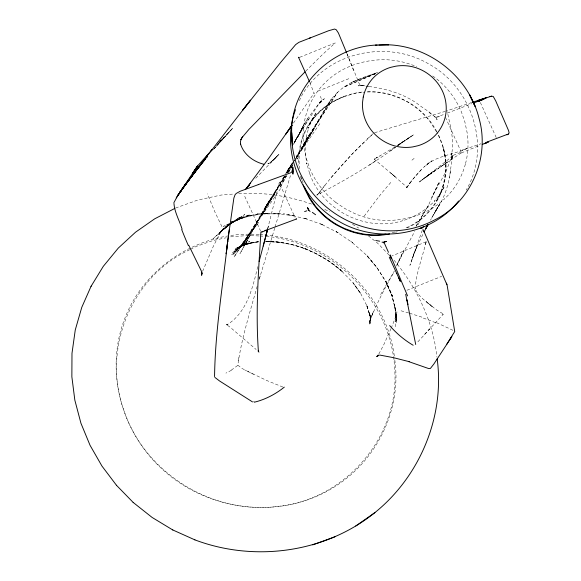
<?xml version="1.0" encoding="UTF-8"?>
<svg xmlns="http://www.w3.org/2000/svg" width="581" height="581" viewBox="0 0 581 581"><rect width="100%" height="100%" fill="white"/><g stroke="black" fill="none" stroke-linecap="round" stroke-linejoin="round"><path stroke-width="0.44" stroke-dasharray="2.9 2.18" d="M395.632 326.733L396.14 312.789L395.828 321.816L396.925 311.844L395.944 316.689L396.387 315.171L391.376 327.807M451.662 159.79L451.43 154.866M451.873 159.949L451.597 153.173L452.221 157.64L449.418 177.844M257.18 286.28C249.953 312.309 241.522 338.44 237.825 365.159L241.79 368.332L254.543 374.825M452.476 155.091L452.185 157.858L453.057 155.781L419.366 181.998L430.615 173.363M450.645 170.356C449.106 181.577 446.215 192.718 440.703 202.682L435.881 210.547M238.726 357.722L237.861 361.956L237.949 361.535M395.944 316.689L396.503 314.03M267.681 228.769L279.388 182.1L280.761 186.181L295.046 217.352M267.63 229.037L268.262 226.597L267.594 229.175M257.739 266.657C252.699 287.813 246.787 312.97 226.75 324.917L227.302 324.801L226.234 324.474L229.945 327.052L256.119 349.471M425.394 244.557L426.367 241.18L425.895 242.655M426.055 242.095C422.322 257.594 416.257 272.736 415.103 288.735L415.03 288.176C417.812 296.637 426.665 301.466 432.939 307.233L426.084 301.633L436.491 309.869L443.877 314.314L442.671 314.59L443.238 314.292L416.904 342.906M259.162 279.417L274.798 227.919M259.387 278.662L260.346 275.423M275.053 227.062L290.747 174.627M422.278 230.207L409.903 265.35L417.383 245.175L412.212 258.385L414.173 252.735M202.602 271.334L213.256 246.438L221.085 231.129L218.289 235.45L223.06 229.037L218.688 234.245L223.939 228.703L212.936 238.864L228.536 225.108M313.42 118.568A73.068 69.88 29.3 0 1 334.823 100.789L343.756 96.758C329.202 102.321 316.5 112.554 308.475 125.961L316.398 112.264L311.895 119.991L308.489 128.27L308.816 127.174L306.187 137.167L306.47 136.085L305.352 145.294L305.49 154.669L306.921 164.082L306.695 163.167L309.579 173.334L309.324 172.506C321.663 210.09 365.761 232.712 403.439 220.489L403.134 220.569C415.132 216.778 426.156 210.082 434.719 200.83L434.363 201.215L440.02 193.989L444.523 186.261L436.571 200.554C445.939 184.576 448.038 164.888 442.954 147.146L444.995 156.449M415.095 250.832L423.6 232.792M391.057 328.541L383.721 344.845L378.529 354.548M299.23 134.175L303.267 125.757L298.162 136.426L303.267 125.757L308.097 117.892L320.32 101.74M380.642 294.582L394.405 270.928M396.641 266.018L403.708 250.469L396.794 265.081L414.74 231.274M416.076 226.176L428.444 205.282L439.134 181.947L431.777 197.431C439.251 182.419 450.021 168.323 452.091 151.213C454.073 137.813 449.752 124.777 447.399 111.748M298.888 134.915L302.991 126.317M299.309 100.687L302.026 95.146C326.529 51.912 387.607 39.065 429.352 64.324C472.113 87.76 491.555 147.066 466.325 189.864L466.144 190.14M417.957 224.825L423.999 212.719L428.444 205.282M421.247 169.768L412.633 179.478L406.722 187.794L406.402 186.595L406.896 187.576L406.722 187.213M297.857 136.157L294.095 143.463L302.621 127.057M286.52 175.723L280.02 187.619L286.549 175.832M288.692 171.758L292.592 164.619M296.492 157.48L309.165 134.974L337.321 92.597C347.881 82.204 362.224 77.6 375.965 73.133M293.136 144.654L298.046 135.743L293.55 143.914M288.721 171.903L292.635 164.83M296.114 158.548L309.165 134.974L296.274 156.725M431.763 217.933L437.754 207.177L430.492 220.184M283.818 176.798L261.319 216.364L284.617 176.58M285.583 173.697L292.73 162.281M308.838 125.322L311.895 119.991M433.542 214.796L440.238 203.365L435.699 210.852M286.905 172.68L291.931 164.096L286.905 171.366L292.563 163.174M416.061 226.198L423.999 212.719M284.763 176.152L282.918 179.253L284.806 176.21M286.6 173.044L292.584 162.941M393.293 273.382C384.172 288.989 376.023 305.272 369.284 322.056L373.46 311.438L370.133 320.196L369.276 324.946L370.598 314.975L370.729 323.435L369.698 314.081L369.944 315.643L366.604 304.931L370.395 316.943L366.604 304.931M302.069 129.41L294.117 142.367L308.881 118.807M303.493 125.358L308.097 117.892M284.32 176.435L264.82 208.063L239.946 253.73L269.446 200.336L285.932 175.585M286.702 172.579L291.931 164.096M286.694 173.16L293.783 161.729M294.255 160.966L295.671 158.678M296.143 157.916L314.575 128.19L296.128 156.972M299.992 132.809L320.697 101.079L319.688 102.663M258.167 242.03L247.811 243.642L253.134 242.597L240.97 245.843L258.465 241.282L246.635 244.136L241.297 246.075L252.321 242.168L235.341 248.472L247.295 243.41L237.019 248.334L249.736 241.238L233.969 250.687L247.259 242.066L232.277 252.895L239.081 247.956L247.346 240.687L231.79 254.848L239.997 247.048L250.832 234.913L233.598 254.318L244.165 241.565L258.567 222.552L238.493 249.06L252.35 229.328L233.903 257.252L275.089 193.299L242.96 245.059L269.446 200.336L264.82 208.063L286.07 175.665M364.105 216.263L379.146 196.327M407.274 186.719L406.831 187.402L410.346 182.398L408.109 185.477M288.045 172.651L292.984 165.12M287.936 172.586L292.933 165.084M292.947 162.629L294.625 160.189M295.141 159.448L320.865 122.184M293.485 123.056L314.212 92.967L314.103 93.352L309.818 82.4M247.121 236.874L281.64 187.067M318.766 193.342C332.557 174.896 348.019 157.727 364.534 141.684M320.639 101.472L322.281 99.504M409.99 182.892C416.461 174.837 423.084 166.427 431.915 160.843L424.217 166.841M325.084 185.012L317.241 195.1M237.745 365.434L231.223 370.177M331.076 177.633L352.442 153.667L373.292 133.536M319.376 103.287L324.394 98.741L321.685 100.295M213.554 149.295L214.709 147.937L213.561 149.281M426.185 241.732L391.957 255.93M429.003 329.463L429.453 328.94L424.464 334.489M213.648 149.273L233.184 127.646L214.316 148.467M214.897 147.806L231.826 129.164L217.708 143.834M319.71 103.295L323.356 100.019M255.756 178.265L279.577 153.667L272.271 161.082M217.112 144.444L222.479 138.874M219.465 142.004L223.656 137.704M318.265 193.843L316.776 195.093C344.322 180.814 371.15 165.069 396.242 146.753M305.7 71.18L322.288 54.737L335.201 42.958L299.28 57.475M276.658 156.71L271.044 162.143L276.658 156.71L270.579 162.259L267.957 163.9L268.553 163.624L266.047 164.329M411.929 160.182L414.151 158.402M367.141 139.004L372.958 133.804M269.606 163.116L273.702 159.608M230.359 223.656L219.095 233.322L230.388 223.903M426.955 164.379C438.495 155.672 453.746 154.299 466.775 148.591L462.106 150.203L480.857 143.79M230.504 223.917L219.981 232.015L230.316 223.975M231.209 223.38L239.554 217.163L231.027 223.453M231.107 223.365L234.717 220.686L230.744 223.54M420.353 181.207L429.744 174.307L424.319 178.273M425.43 177.445L436.651 169.485L432.787 172.208M239.081 247.956L247.259 242.066M390.374 150.886L395.501 147.276M398.37 145.243L410.861 136.528L398.101 145.366L402.633 142.214M228.754 224.963L222.007 229.72L230.12 224.251M428.4 175.237L447.719 161.888L443.347 164.917M405.959 139.919L413.97 134.56L397.622 145.265M442.664 165.374L438.19 168.432L461.169 152.934L460.13 153.42L479.819 145.432M230.853 223.75L244.768 214.52L230.94 223.532M369.313 165.069L376.706 160.211M396.867 145.751L402.894 141.88L402.183 142.323M397.557 145.279L402.894 141.88M230.998 223.286L238.965 218.289M394.681 147.08L376.394 157.952L380.105 155.904M453.129 155.359L462.309 151.721M230.301 223.707L225.406 226.67L229.096 224.535M229.829 224.106L237.208 219.836L231.129 222.843M232.393 222.436L243.926 216.205M376.996 157.618L373.474 159.23L374.796 159.397L374.302 159.194L395.857 177.358L390.476 172.76M189.718 249.743C131.524 276.222 102.256 348.68 123.274 408.646C143.856 473.275 213.837 516.255 280.776 506.022C346.487 498.171 399.677 435.772 394.695 369.363C391.739 301.539 333.908 243.192 266.926 236.358M190.51 249.336L196.073 246.497L212.973 240.527L226.212 237.767M406.068 227.868L410.033 226.074A73.068 69.88 29.3 0 0 436.629 200.721A71.826 68.689 29.3 0 0 445.271 175.186A73.09 69.902 29.3 0 0 442.976 147.233L439.715 138.133L436.927 132.621M407.056 227.934L410.251 226.474A73.496 70.286 29.3 0 0 436.963 200.968A72.131 68.979 29.3 0 0 445.605 175.36A73.489 70.279 29.3 0 0 443.296 147.247L440.013 138.06L437.188 132.49M228.827 223.925L223.424 226.372L249.888 214.6L230.374 223.22L243.352 217.432L229.88 222.37L250.593 215.464L237.578 218.877L259.104 214.084L246.664 215.979L268.654 213.467L257.085 213.895L279.272 213.823L274 213.503L295.627 215.914L286.324 214.316L307.502 219.146L303.58 217.948L323.508 225.079L320.284 223.714L338.65 233.01L336.13 231.587L352.696 242.764L350.88 241.369L365.405 254.158L377.04 267.674L385.813 281.603L392.531 296.165L385.682 281.393L376.459 266.897L366.655 255.132L377.04 267.674M375.181 73.714L343.887 87.128L375.275 73.852M406.896 290.268L441.669 276.36M374.556 132.729L445.039 111.429M317.836 91.152L350.488 78.028M439.664 116.323L437.428 117.166M443.245 114.675L436.258 117.231L434.123 116.193L436.367 117.827M447.276 113.113L471.83 103.672M377.701 72.356L351.156 82.575L375.863 73.518M175.593 208.027L197.83 200.038L221.07 195.056L233.431 194.039M471.663 102.554L445.881 111.153M343.538 96.831L352.725 93.999A73.068 69.873 29.3 0 1 364.788 92.118M392.131 232.865L396.307 231.579M395.552 232.306L397.244 231.79M360.409 85.574L358.128 85.872L360.794 85.334L367.359 86.257M258.298 241.849L255.843 242.066L258.4 241.95M238.733 193.604C263.36 192.013 288.278 195.906 311.539 204.084M230.628 236.845L248.719 235.458L259.126 235.973M266.069 241.609L273.927 241.333L266.025 241.507M265.989 241.529L283.15 242.589L265.924 241.369M262.837 213.837L284.675 213.823M259.99 236.017L264.326 236.235M259.032 234.601C201.81 229.851 143.885 265.822 124.196 320.066C104.776 371.404 121.618 432.133 161.801 468.744C206.56 510.641 278.575 520.46 331.606 488.636C375.725 462.977 402.19 410.099 394.717 359.421M259.903 234.644C326.406 237.426 387.164 291.967 394.615 358.528M265.03 241.347C279.345 241.471 293.492 244.122 306.848 249.271L293.238 244.877L275.292 241.616C299.498 244.274 322.586 254.413 341.025 270.288L328.781 260.978L315.468 253.236L301.314 247.215C316.129 252.902 330.037 260.811 341.962 271.342L342.957 272.162L331.911 263.062M362.384 85.501L364.89 85.872M368.964 86.511C386.053 88.69 403.018 93.664 417.289 103.571C423.767 108.974 432.191 112.736 437.152 119.693L435.75 117.798M366.509 86.322L368.899 86.736M359.821 85.146L362.29 85.625L360.271 85.058L359.319 83.911L346.995 53.684M408.712 312.977L399.902 310.465M409.467 313.195L423.672 317.705M282.882 387.062L267.158 380.678L244.913 370.068M226.234 324.474L227.955 325.011M436.498 322.651L452.948 330.298M324.823 209.48L329.739 211.702M352.493 224.295L358.63 228.042M432.634 75.98L435.409 77.869A81.972 78.42 29.1 0 1 461.372 111.806L464.923 122.177L467.168 132.853A81.863 78.304 29 0 1 465.374 164.176M335.658 202.29L344.664 208.426L354.359 213.416A82.168 78.58 29.3 0 0 385.74 220.446C400.28 220.649 414.798 217.396 427.776 210.809A82.153 78.58 29.6 0 0 444.748 198.68M429.061 112.496L432.322 114.907M368.39 235.821L377.447 243.04L389.197 255.175M390.817 173.036L406.584 186.944M341.962 271.342L352.645 282.424L360.895 293.812L353.168 282.809L360.888 293.942L366.807 305.621M394.15 260.288C416.867 287.777 433.201 321.322 436.927 357.032M385.682 281.393L392.088 296.027L386.133 281.516L391.848 295.606L395.661 310.196L391.805 294.836L395.145 308.896L396.554 322.992L394.927 306.979L395.145 308.896M221.92 226.59L214.977 212.174L207.337 193.793M496.232 137.523L480.073 101.864M244.717 196.305L260.477 230.751M436.789 131.698L435.576 129.309A73.518 70.308 29.3 0 0 408.421 102.212L399.772 97.848A73.402 70.192 29.3 0 0 366.451 91.74M436.527 131.829L429.911 121.429A72.988 69.8 29.3 0 0 399.721 98.116L390.621 94.863A73.068 69.873 29.3 0 0 365.66 92.067M445.453 117.275L461.111 151.764M320.371 96.293L321.271 98.523M346.93 53.605L354.359 72.443M302.178 180.459L303.064 182.942M370.511 320.937L369.632 312.244L370.729 323.435M394.927 306.979L396.126 319.92L396.06 316.347M423.331 318.083A786.899 376.001 -39.8 0 1 436.186 322.978M379.146 196.32A774.509 561.471 36.7 0 1 390.795 182.449M231.34 370.257A774.509 169.645 34.5 0 1 225.915 373.118M362.094 92.067A73.402 70.192 29.3 0 0 352.565 93.723L343.277 96.584L334.489 100.593A73.496 70.286 29.3 0 0 307.77 126.106A72.131 68.979 29.3 0 0 299.135 151.714A73.489 70.279 29.3 0 0 298.808 165.316M301.205 178.984A73.489 70.279 29.3 0 1 300.348 175.585M313.42 118.568A71.826 68.689 29.3 0 0 299.585 151.677A73.097 69.902 29.3 0 0 299.607 168.613M301.88 179.631A73.097 69.902 29.3 0 1 300.994 176.268M465.366 164.176A80.316 76.801 29 0 1 444.734 198.666M335.673 202.268A81.972 78.355 29.5 0 1 309.731 168.337L306.136 157.981L303.899 147.305A81.863 78.275 29.6 0 1 305.715 115.982A80.316 76.808 29.6 0 1 326.326 81.485A82.153 78.551 29 0 1 343.298 69.371C356.262 62.748 370.787 59.516 385.326 59.712A82.168 78.58 29.3 0 1 416.7 66.742M326.798 105.735L301.386 150.261L331.562 98.872L337.321 92.597L304.72 142.41L331.562 98.872L326.798 105.735M297.93 157.582L296.942 159.092L297.93 157.582M430.877 173.523L426.541 176.617L431.923 172.797L430.877 173.523"/><path stroke-width="0.87" d="M292.984 167.451L293.223 172.361M291.967 172.513L292.199 170.001M292.686 167.444L293.013 174.133L292.098 171.555M227.694 241.311L226.183 253.708L227.694 241.311C222.726 286.288 215.166 331.431 214.563 376.626M229.204 229.815L227.614 242.008L233.867 198.07L235.073 194.737L236.191 193.473L240.178 191.258L258.458 184.584M173.959 203.401C174.532 212.29 179.529 220.671 182.1 229.197M201.905 273.745L201.629 275.321L201.825 272.286L201.912 273.789L201.295 270.913L188.723 245.204M267.478 229.589L265.604 236.91L267.376 230.04M263.229 246.068L267.42 229.851M265.742 236.365L259.111 261.501M173.886 202.689L177.75 195.521L197.496 166.028L212.188 149.593M295.482 109.664C280.245 150.995 300.922 200.292 338.955 221.368C376.953 243.867 430.812 236.053 458.591 200.997M91.021 286.389L103.28 266.359L118.292 248.087L135.526 232.204L154.706 218.819L174.787 208.441M91.137 286.135L81.761 307.371L75.261 329.972L71.986 353.335L71.862 376.771L74.833 400.135L80.941 423.258L90.033 445.264L101.936 466.042L116.549 485.389M424.021 232.001L427.827 224.92M427.877 224.738L425.829 228.435L427.95 224.687M449.774 339.776L451.851 336.61L433.825 364.069L430.398 368.441L428.473 368.492L408.683 361.6M176.254 197.838L185.884 183.611L180.023 192.122M446.593 344.54L454.727 331.526L447.13 285.213L424.152 231.804M182.659 188.295L177.75 195.521L187.067 182.252L200.612 164.503M291.88 125.402L285.946 133.993L291.989 125.227M291.858 125.423L268.836 158.177L246.954 187.612M184.714 185.513L195.644 170.894L178.839 193.931L187.067 182.252L205.529 158.686L192.485 175.077M201.084 164.176L183.16 187.736L195.87 170.654M204.098 159.862L250.571 100.143M188.484 180.393L195.644 170.894M422.162 228.101L423.781 226.162M205.093 158.569L207.548 155.338L194.018 172.978M378.158 355.042L376.684 356.64L379.226 355.107M249.983 100.876L242.843 109.983L280.456 62.646L295.649 44.614L298.881 42.333L328.664 30.713L334.525 29.05L336.196 29.682L338.411 33.001L346.625 52.856M246.155 188.651L250.527 183.153M198.114 167.844L205.558 158.802M245.24 189.566L249.496 184.918L248.348 186.16M305.069 71.826L248.871 129.461L241.907 137.733L242.684 136.695L240.933 139.68L241.137 139.062L240.418 141.749L240.643 144.466M194.831 539.851L194.94 539.894C254.42 562.335 325.171 552.851 374.898 512.587C419.947 476.289 444.973 416.359 437.152 358.833M507.83 134.436L509.138 133.013L508.549 130.558L495.716 100.898L493.24 96.468L491.519 96.177L472.455 102.292M480.313 100.702L481.569 99.932L478.642 101.109M355.746 526.008L374.905 512.595M422.118 227.302L420.208 228.565L422.743 227.331M291.088 172.637L258.262 184.605M261.515 232.044L262.096 231.746M507.01 134.828L508.331 134.196M284.312 387.128C275.561 394.143 265.299 399.575 254.347 402.205L253.861 401.624M262.082 231.993L265.009 230.773M482.23 144.473L487.67 142.301M479.056 100.949L480.356 100.433M488.055 142.149L484.147 143.696L488.577 141.938M479.935 100.6L483.428 99.242L477.72 101.472L479.63 100.716M309.433 38.179L310.544 37.743M264.921 230.577L267.572 229.539M267.696 229.713L296.673 218.943L296.15 218.848M481.221 100.092L484.256 98.923L474.002 102.844M506.966 134.509L486.391 142.294M304.597 211.593L306.804 210.816M334.91 536.829L312.716 544.876M485.629 98.015L477.306 100.724L483.116 98.828M482.375 99.06L486.384 97.782M382.037 242.139L383.634 242.292L386.474 241.427L384.164 241.79M489.943 96.642L491.519 96.177M378.892 45.027L388.624 44.802L375.348 45.107C330.429 47.569 290.805 86.889 291.647 132.541L291.677 133.369C290.696 204.737 371.201 253.439 434.138 220.17L434.327 220.068C471.14 202.239 490.27 157.262 478.998 118.19C468.911 77.455 430.499 46.429 388.624 44.802L387.919 44.817M375.348 45.107L377.142 45.064M299.28 57.475L298.518 57.272L309.499 81.66M379.938 355.093L393.526 357.671L409.235 361.68M383.634 242.292L384.622 242.459M375.747 240.505L379.72 241.195M263.767 164.227C253.498 161.743 243.693 154.408 240.541 144.03M383.242 242.669L383.939 242.96M172.724 529.93L194.94 539.894M252.539 401.936L219.516 380.947L214.868 377.396M413.171 345.259C404.318 340.067 396.373 333.312 389.655 325.571M172.84 530.003L152.128 517.453L133.158 502.427M312.324 212.334L315.577 214.745M308.075 209.777L310.109 211.44M116.425 485.244L133.281 502.543M258.073 350.924L258.952 352.137M308.823 209.559L307.458 207.613L308.889 210.38M384.462 243.403L388.471 252.314M389.299 257.238L396.823 273.658M398.595 277.558L400.229 281.182M423.89 231.623L422.961 229.451M396.743 273.477L400.287 281.284M389.742 255.291L391.26 258.828M407.579 295.903L390.236 254.885M304.546 187.075L309.52 197.395L314.946 205.434A72.988 69.8 29.3 0 0 345.136 228.747L354.236 232.001L363.575 234.049A72.937 69.749 29.3 0 0 386.133 234.063M303.231 184.838L304.727 189.014L309.165 197.758A73.518 70.308 29.3 0 0 336.319 224.862L344.969 229.219A73.402 70.192 29.3 0 0 389.611 233.918M446.469 283.121L446.985 284.675M258.414 351.578C255.495 311.881 258.465 271.603 260.905 231.913M405.698 294.255L415.705 344.497M408 304.56L407.005 299.883L407.136 300.53M188.367 245.581A786.899 449.491 -61.2 0 1 181.715 229.597M363.241 97.063L362.551 102.35A42.689 40.823 29.3 0 0 364.759 118.263C369.669 132.243 382.08 143.071 396.489 146.368A42.747 40.881 29.3 0 0 412.851 146.899L418.138 145.686A42.66 40.793 29.3 0 0 432.242 138.169C440.383 131.408 445.467 121.262 446.164 110.71A42.689 40.823 29.3 0 0 443.964 94.805C439.047 80.817 426.636 69.996 412.234 66.699A42.747 40.881 29.3 0 0 395.872 66.169L390.577 67.374A42.66 40.793 29.3 0 0 376.473 74.891C369.719 80.527 365.057 88.465 363.241 97.063M194.533 170.393L192.275 173.828L197.496 166.028L194.533 170.393M207.25 156.667L206.102 158.01L207.243 156.681M212.254 149.586L211.056 150.857L212.261 149.571M474.989 106.178L469.68 94.972L474.989 106.178M292.497 145.628L291.647 132.541L292.497 145.628"/></g></svg>
